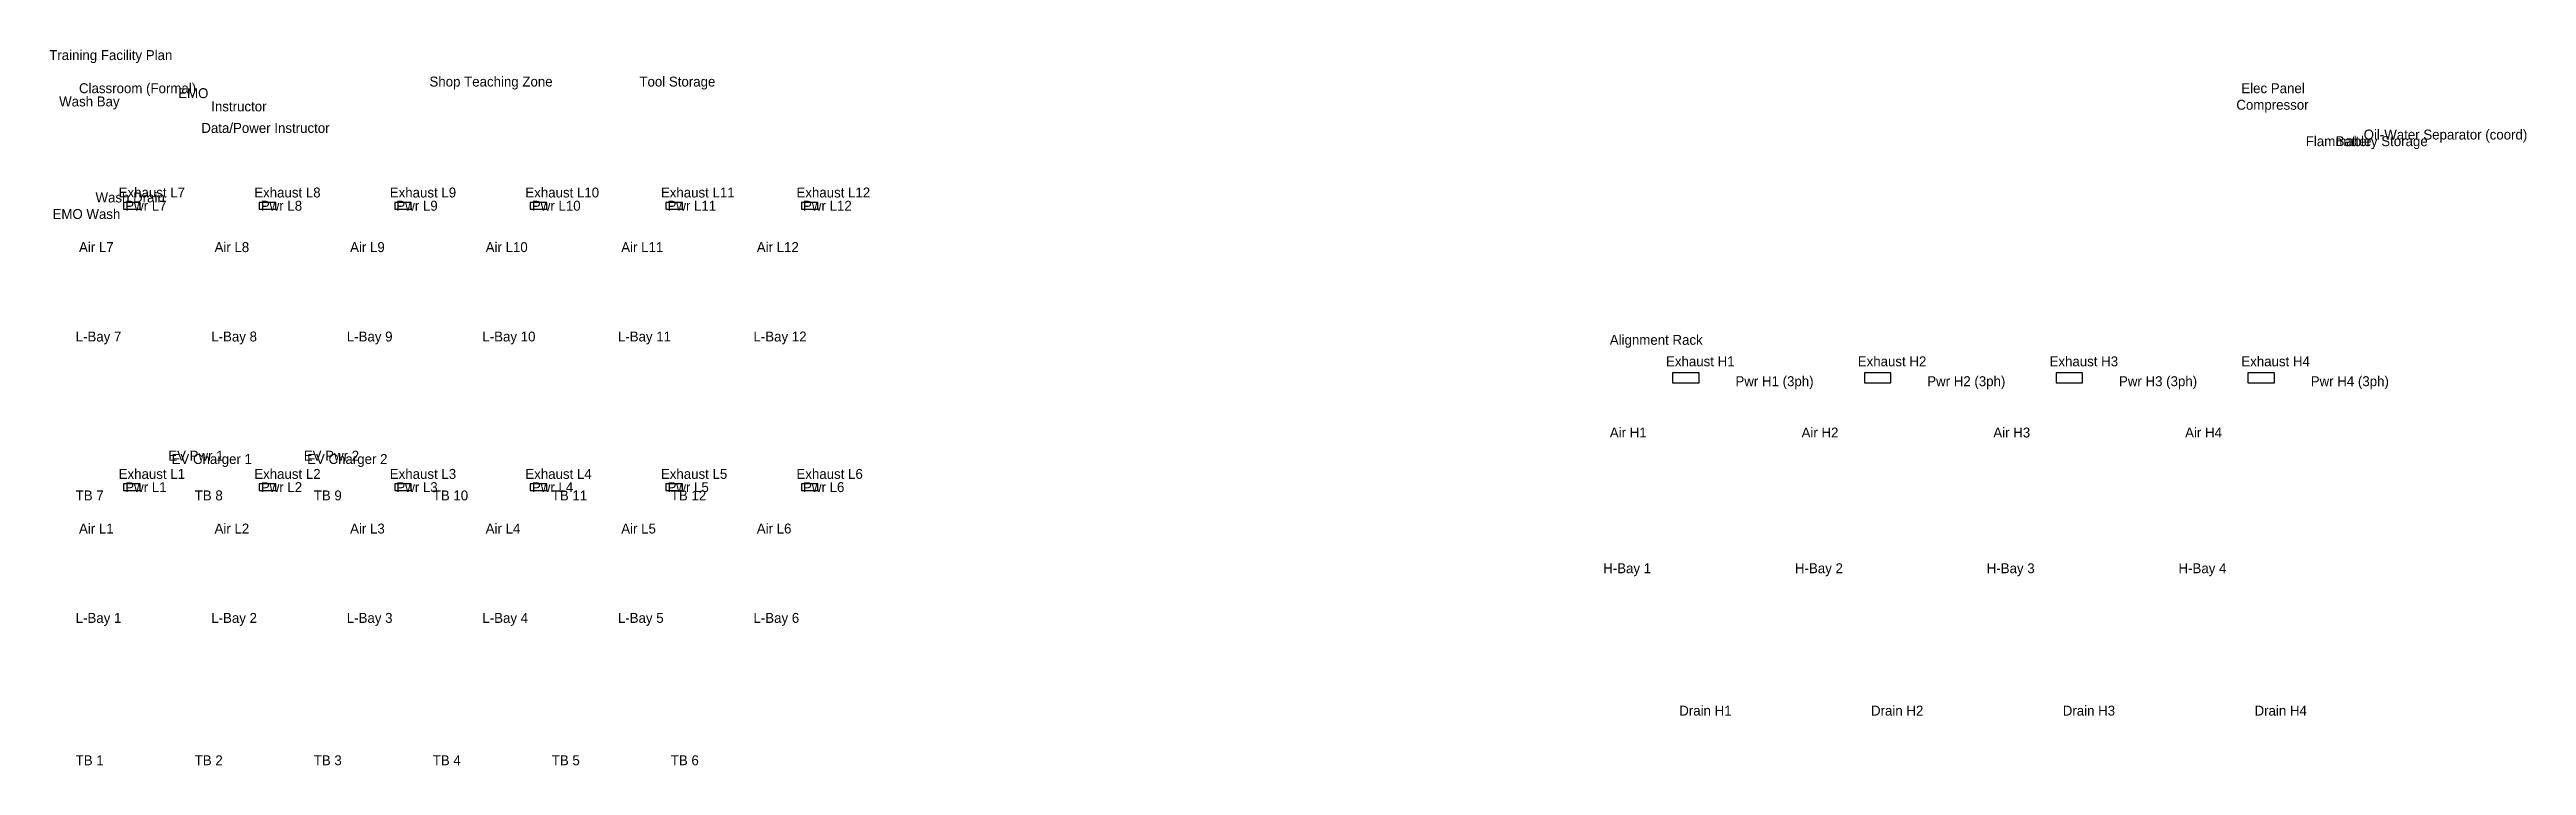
# Model space of a CAD drawing. Header units: metres. Extents: x 0.3 to 75.2, y 0.2 to 21.8.
import ezdxf

# ---------------------------------------------------------------- set-up
doc = ezdxf.new("R2010")
doc.units = ezdxf.units.M
doc.layers.add('M-EXHAUST', color=10, linetype='CONTINUOUS')
doc.layers.add('ROOM-LABEL', color=7, linetype='CONTINUOUS')

msp = doc.modelspace()

# ---------------------------------------------------------------- linework, layer by layer
at = {"layer": 'M-EXHAUST', "color": 7}
for points in [[(2.55, 17), (3.05, 17), (3.05, 17.2), (2.55, 17.2), (2.55, 17)], [(6.65, 17), (7.15, 17), (7.15, 17.2), (6.65, 17.2), (6.65, 17)], [(10.75, 17), (11.25, 17), (11.25, 17.2), (10.75, 17.2), (10.75, 17)], [(14.85, 17), (15.35, 17), (15.35, 17.2), (14.85, 17.2), (14.85, 17)], [(18.95, 17), (19.45, 17), (19.45, 17.2), (18.95, 17.2), (18.95, 17)], [(23.05, 17), (23.55, 17), (23.55, 17.2), (23.05, 17.2), (23.05, 17)], [(49.4, 11.75), (50.2, 11.75), (50.2, 12.05), (49.4, 12.05), (49.4, 11.75)], [(55.2, 11.75), (56, 11.75), (56, 12.05), (55.2, 12.05), (55.2, 11.75)], [(61, 11.75), (61.8, 11.75), (61.8, 12.05), (61, 12.05), (61, 11.75)], [(66.8, 11.75), (67.6, 11.75), (67.6, 12.05), (66.8, 12.05), (66.8, 11.75)], [(2.55, 8.5), (3.05, 8.5), (3.05, 8.7), (2.55, 8.7), (2.55, 8.5)], [(6.65, 8.5), (7.15, 8.5), (7.15, 8.7), (6.65, 8.7), (6.65, 8.5)], [(10.75, 8.5), (11.25, 8.5), (11.25, 8.7), (10.75, 8.7), (10.75, 8.5)], [(14.85, 8.5), (15.35, 8.5), (15.35, 8.7), (14.85, 8.7), (14.85, 8.5)], [(18.95, 8.5), (19.45, 8.5), (19.45, 8.7), (18.95, 8.7), (18.95, 8.5)], [(23.05, 8.5), (23.55, 8.5), (23.55, 8.7), (23.05, 8.7), (23.05, 8.5)]]:
    msp.add_lwpolyline(points, dxfattribs=at)

# ---------------------------------------------------------------- texts
at = {"layer": 'ROOM-LABEL', "color": 7}
for s, p in [('Training Facility Plan', (0.3, 21.5)), ('Shop Teaching Zone', (11.8, 20.7)), ('Tool Storage', (18.15, 20.7)), ('Wash Bay', (0.6, 20.1)), ('Classroom (Formal)', (1.2, 20.5)), ('EMO', (4.2, 20.35)), ('Instructor', (5.2, 19.95)), ('Compressor', (66.45, 20)), ('Elec Panel', (66.6, 20.5)), ('Data/Power Instructor', (4.9, 19.3)), ('Flammable', (68.55, 18.9)), ('Battery Storage', (69.45, 18.9)), ('Oil-Water Separator (coord)', (70.3, 19.1)), ('Wash Drain', (1.7, 17.2)), ('Exhaust L7', (2.4, 17.35)), ('Pwr L7', (2.6, 16.95)), ('Exhaust L8', (6.5, 17.35)), ('Pwr L8', (6.7, 16.95)), ('Exhaust L9', (10.6, 17.35)), ('Pwr L9', (10.8, 16.95)), ('Exhaust L10', (14.7, 17.35)), ('Pwr L10', (14.9, 16.95)), ('Exhaust L11', (18.8, 17.35)), ('Pwr L11', (19, 16.95)), ('Exhaust L12', (22.9, 17.35)), ('Pwr L12', (23.1, 16.95)), ('EMO Wash', (0.4, 16.7)), ('Air L7', (1.2, 15.7)), ('Air L8', (5.3, 15.7)), ('Air L9', (9.4, 15.7)), ('Air L10', (13.5, 15.7)), ('Air L11', (17.6, 15.7)), ('Air L12', (21.7, 15.7)), ('L-Bay 7', (1.1, 13)), ('L-Bay 8', (5.2, 13)), ('L-Bay 9', (9.3, 13)), ('L-Bay 10', (13.4, 13)), ('L-Bay 11', (17.5, 13)), ('L-Bay 12', (21.6, 13)), ('Alignment Rack', (47.5, 12.9)), ('Exhaust H1', (49.2, 12.25)), ('Exhaust H2', (55, 12.25)), ('Exhaust H3', (60.8, 12.25)), ('Exhaust H4', (66.6, 12.25)), ('Pwr H1 (3ph)', (51.3, 11.65)), ('Pwr H2 (3ph)', (57.1, 11.65)), ('Pwr H3 (3ph)', (62.9, 11.65)), ('Pwr H4 (3ph)', (68.7, 11.65)), ('Air H1', (47.5, 10.1)), ('Air H2', (53.3, 10.1)), ('Air H3', (59.1, 10.1)), ('Air H4', (64.9, 10.1)), ('Exhaust L1', (2.4, 8.85)), ('EV Pwr 1', (3.9, 9.4)), ('EV Charger 1', (4, 9.3)), ('Exhaust L2', (6.5, 8.85)), ('EV Pwr 2', (8, 9.4)), ('EV Charger 2', (8.1, 9.3)), ('Exhaust L3', (10.6, 8.85)), ('Exhaust L4', (14.7, 8.85)), ('Exhaust L5', (18.8, 8.85)), ('Exhaust L6', (22.9, 8.85)), ('TB 7', (1.1, 8.2)), ('Pwr L1', (2.6, 8.45)), ('TB 8', (4.7, 8.2)), ('Pwr L2', (6.7, 8.45)), ('TB 9', (8.3, 8.2)), ('Pwr L3', (10.8, 8.45)), ('TB 10', (11.9, 8.2)), ('Pwr L4', (14.9, 8.45)), ('TB 11', (15.5, 8.2)), ('Pwr L5', (19, 8.45)), ('TB 12', (19.1, 8.2)), ('Pwr L6', (23.1, 8.45)), ('Air L1', (1.2, 7.2)), ('Air L2', (5.3, 7.2)), ('Air L3', (9.4, 7.2)), ('Air L4', (13.5, 7.2)), ('Air L5', (17.6, 7.2)), ('Air L6', (21.7, 7.2)), ('H-Bay 1', (47.3, 6)), ('H-Bay 2', (53.1, 6)), ('H-Bay 3', (58.9, 6)), ('H-Bay 4', (64.7, 6)), ('L-Bay 1', (1.1, 4.5)), ('L-Bay 2', (5.2, 4.5)), ('L-Bay 3', (9.3, 4.5)), ('L-Bay 4', (13.4, 4.5)), ('L-Bay 5', (17.5, 4.5)), ('L-Bay 6', (21.6, 4.5)), ('Drain H1', (49.6, 1.7)), ('Drain H2', (55.4, 1.7)), ('Drain H3', (61.2, 1.7)), ('Drain H4', (67, 1.7)), ('TB 1', (1.1, 0.2)), ('TB 2', (4.7, 0.2)), ('TB 3', (8.3, 0.2)), ('TB 4', (11.9, 0.2)), ('TB 5', (15.5, 0.2)), ('TB 6', (19.1, 0.2))]:
    msp.add_text(s, height=0.3, dxfattribs=at).set_placement(p)

doc.saveas('drawing.dxf')
